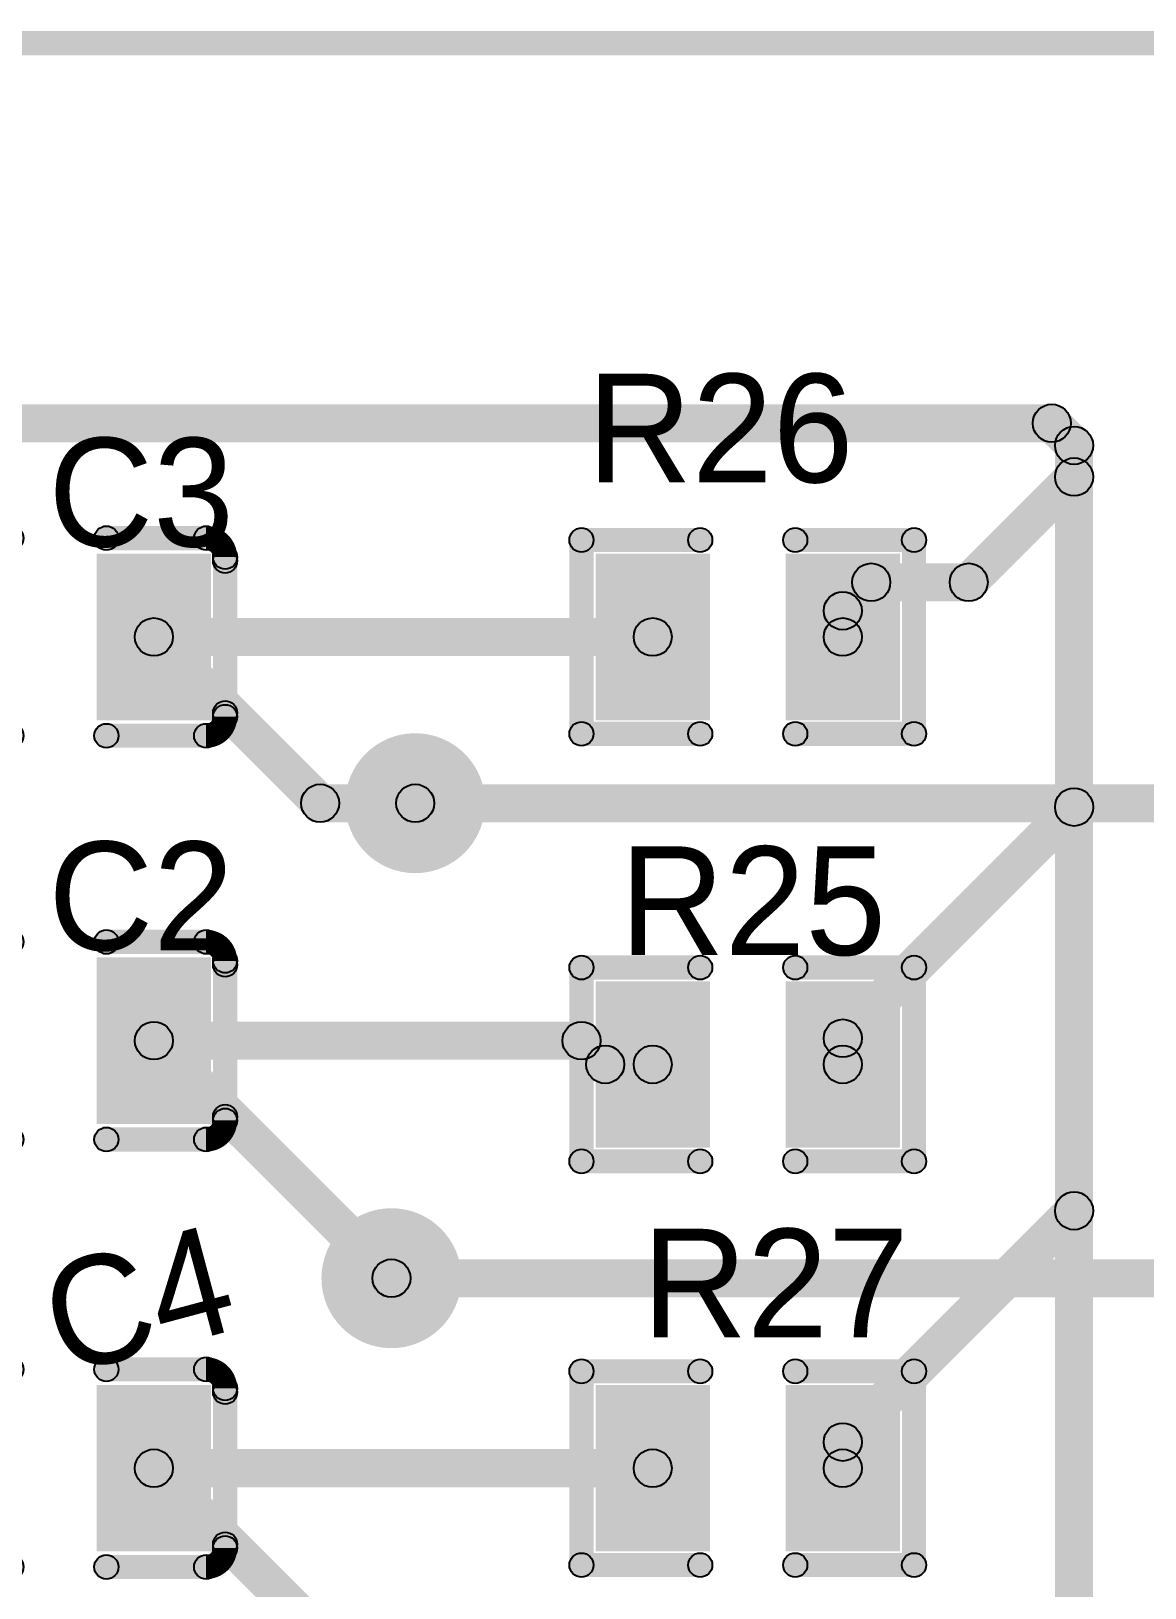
# Model space of a CAD drawing. Header units: millimetres. Extents: x 1.24 to 8.03, y 2.12 to 7.05.
# Drawn here: x 6.189 to 6.651, y 5.856 to 6.501 of the extents above; entities that cross this region are included whole.
import ezdxf

# ---------------------------------------------------------------- set-up
doc = ezdxf.new("R2010")
doc.units = ezdxf.units.MM
doc.header["$MEASUREMENT"] = 0
for name, color, linetype in [('BottomLayer', 5, 'Continuous'), ('BottomSolder', 6, 'Continuous'), ('KeepOutLayer', 6, 'Continuous'), ('TopLayer', 1, 'Continuous'), ('TopOverlay', 2, 'Continuous'), ('TopPaste', 8, 'Continuous'), ('TopSolder', 216, 'Continuous'), ('ViaHoleLayer', 16, 'Continuous')]:
    doc.layers.add(name, color=color, linetype=linetype)

# ---------------------------------------------------------------- blocks, each defined once
blk = doc.blocks.new('C0805_29')
at = {"layer": 'TopLayer'}
for points in [[(-0.059055, 0.030512), (-0.019685, 0.030512), (-0.019685, -0.030512), (-0.059055, -0.030512)], [(0.019685, 0.030512), (0.059055, 0.030512), (0.059055, -0.030512), (0.019685, -0.030512)]]:
    blk.add_hatch(color=1, dxfattribs=at).paths.add_polyline_path(points)
at = {"layer": 'TopOverlay'}
h = blk.add_hatch(color=2, dxfattribs=at)
edge = h.paths.add_edge_path()
edge.add_arc((-0.061023, 0.040945), 0.005, 0, 360)
h = blk.add_hatch(color=2, dxfattribs=at)
edge = h.paths.add_edge_path()
edge.add_arc((-0.061023, 0.040945), 0.005, 0, 360)
for points in [[(-0.061023, 0.035945), (-0.061023, 0.045945), (-0.019685, 0.045945), (-0.019685, 0.035945)], [(0.019685, 0.035945), (0.019685, 0.045945), (0.061023, 0.045945), (0.061023, 0.035945)], [(-0.063899, 0.031497), (-0.073899, 0.031497), (-0.073899, 0.033069), (-0.063899, 0.033069)], [(-0.063899, 0.031497), (-0.073899, 0.031497), (-0.073899, 0.032281), (-0.063899, 0.032281)], [(0.073899, 0.031497), (0.063899, 0.031497), (0.063899, 0.033069), (0.073899, 0.033069)], [(-0.073899, 0.031497), (-0.063899, 0.031497), (-0.063898, -0.031497), (-0.073898, -0.031497)], [(0.073899, -0.031496), (0.063899, -0.031496), (0.063899, 0.031497), (0.073899, 0.031497)], [(-0.063898, -0.03307), (-0.073898, -0.03307), (-0.073898, -0.031497), (-0.063898, -0.031497)], [(0.073899, -0.033069), (0.063899, -0.033069), (0.063899, -0.031496), (0.073899, -0.031496)], [(-0.061023, -0.045945), (-0.061023, -0.035945), (-0.019685, -0.035945), (-0.019685, -0.045945)], [(0.019685, -0.045945), (0.019685, -0.035945), (0.061023, -0.035945), (0.061023, -0.045945)]]:
    blk.add_hatch(color=2, dxfattribs=at).paths.add_polyline_path(points)
h = blk.add_hatch(color=2, dxfattribs=at)
edge = h.paths.add_edge_path()
edge.add_arc((-0.019685, 0.040945), 0.005, 0, 360)
h = blk.add_hatch(color=2, dxfattribs=at)
edge = h.paths.add_edge_path()
edge.add_arc((0.019685, 0.040945), 0.005, 0, 360)
h = blk.add_hatch(color=2, dxfattribs=at)
edge = h.paths.add_edge_path()
edge.add_arc((0.061023, 0.040945), 0.005, 0, 360)
h = blk.add_hatch(color=2, dxfattribs=at)
edge = h.paths.add_edge_path()
edge.add_arc((0.061023, 0.040945), 0.005, 0, 360)
h = blk.add_hatch(color=2, dxfattribs=at)
edge = h.paths.add_edge_path()
edge.add_arc((-0.068899, 0.033069), 0.005, 0, 360)
h = blk.add_hatch(color=2, dxfattribs=at)
edge = h.paths.add_edge_path()
edge.add_arc((-0.068899, 0.033069), 0.005, 0, 360)
h = blk.add_hatch(color=2, dxfattribs=at)
edge = h.paths.add_edge_path()
edge.add_arc((-0.068899, 0.032281), 0.005, 0, 360)
h = blk.add_hatch(color=2, dxfattribs=at)
edge = h.paths.add_edge_path()
edge.add_arc((-0.068899, 0.031497), 0.005, 0, 360)
h = blk.add_hatch(color=2, dxfattribs=at)
edge = h.paths.add_edge_path()
edge.add_arc((-0.068899, 0.031497), 0.005, 0, 360)
h = blk.add_hatch(color=2, dxfattribs=at)
edge = h.paths.add_edge_path()
edge.add_arc((-0.068899, 0.031497), 0.005, 0, 360)
h = blk.add_hatch(color=2, dxfattribs=at)
edge = h.paths.add_edge_path()
edge.add_arc((0.068899, 0.033069), 0.005, 0, 360)
h = blk.add_hatch(color=2, dxfattribs=at)
edge = h.paths.add_edge_path()
edge.add_arc((0.068899, 0.033069), 0.005, 0, 360)
h = blk.add_hatch(color=2, dxfattribs=at)
edge = h.paths.add_edge_path()
edge.add_arc((0.068899, 0.031497), 0.005, 0, 360)
h = blk.add_hatch(color=2, dxfattribs=at)
edge = h.paths.add_edge_path()
edge.add_arc((0.068899, 0.031497), 0.005, 0, 360)
h = blk.add_hatch(color=2, dxfattribs=at)
edge = h.paths.add_edge_path()
edge.add_arc((-0.068898, -0.031497), 0.005, 0, 360)
h = blk.add_hatch(color=2, dxfattribs=at)
edge = h.paths.add_edge_path()
edge.add_arc((-0.068898, -0.031497), 0.005, 0, 360)
h = blk.add_hatch(color=2, dxfattribs=at)
edge = h.paths.add_edge_path()
edge.add_arc((-0.068898, -0.03307), 0.005, 0, 360)
h = blk.add_hatch(color=2, dxfattribs=at)
edge = h.paths.add_edge_path()
edge.add_arc((-0.068898, -0.03307), 0.005, 0, 360)
h = blk.add_hatch(color=2, dxfattribs=at)
edge = h.paths.add_edge_path()
edge.add_arc((0.068899, -0.031496), 0.005, 0, 360)
h = blk.add_hatch(color=2, dxfattribs=at)
edge = h.paths.add_edge_path()
edge.add_arc((0.068899, -0.031496), 0.005, 0, 360)
h = blk.add_hatch(color=2, dxfattribs=at)
edge = h.paths.add_edge_path()
edge.add_arc((0.068899, -0.033069), 0.005, 0, 360)
h = blk.add_hatch(color=2, dxfattribs=at)
edge = h.paths.add_edge_path()
edge.add_arc((0.068899, -0.033069), 0.005, 0, 360)
h = blk.add_hatch(color=2, dxfattribs=at)
edge = h.paths.add_edge_path()
edge.add_arc((-0.061023, -0.040945), 0.005, 0, 360)
h = blk.add_hatch(color=2, dxfattribs=at)
edge = h.paths.add_edge_path()
edge.add_arc((-0.061023, -0.040945), 0.005, 0, 360)
h = blk.add_hatch(color=2, dxfattribs=at)
edge = h.paths.add_edge_path()
edge.add_arc((-0.019685, -0.040945), 0.005, 0, 360)
h = blk.add_hatch(color=2, dxfattribs=at)
edge = h.paths.add_edge_path()
edge.add_arc((0.019685, -0.040945), 0.005, 0, 360)
h = blk.add_hatch(color=2, dxfattribs=at)
edge = h.paths.add_edge_path()
edge.add_arc((0.061023, -0.040945), 0.005, 0, 360)
h = blk.add_hatch(color=2, dxfattribs=at)
edge = h.paths.add_edge_path()
edge.add_arc((0.061023, -0.040945), 0.005, 0, 360)
at = {"layer": 'TopPaste'}
for points in [[(-0.059055, 0.030512), (-0.019685, 0.030512), (-0.019685, -0.030512), (-0.059055, -0.030512)], [(0.019685, 0.030512), (0.059055, 0.030512), (0.059055, -0.030512), (0.019685, -0.030512)]]:
    blk.add_hatch(color=8, dxfattribs=at).paths.add_polyline_path(points)
at = {"layer": 'TopSolder'}
for points in [[(-0.063055, 0.034512), (-0.015685, 0.034512), (-0.015685, -0.034512), (-0.063055, -0.034512)], [(0.015685, 0.034512), (0.063055, 0.034512), (0.063055, -0.034512), (0.015685, -0.034512)]]:
    blk.add_hatch(color=216, dxfattribs=at).paths.add_polyline_path(points)
at = {"layer": 'TopOverlay', "const_width": 0.01}
for points in [[(-0.068899, 0.033069, -0.4142136), (-0.061023, 0.040945)], [(0.061023, 0.040945, -0.4142136), (0.068899, 0.033069)], [(-0.061023, -0.040945, -0.4142136), (-0.068898, -0.03307)], [(0.068899, -0.033069, -0.4142136), (0.061023, -0.040945)]]:
    blk.add_lwpolyline(points, format="xyb", dxfattribs=at)
at = {"layer": 'TopOverlay'}
for centre in [(-0.061023, 0.040945), (-0.061023, 0.040945), (-0.019685, 0.040945), (0.019685, 0.040945), (0.061023, 0.040945), (0.061023, 0.040945), (-0.068899, 0.033069), (-0.068899, 0.033069), (-0.068899, 0.032281), (-0.068899, 0.031497), (-0.068899, 0.031497), (-0.068899, 0.031497), (0.068899, 0.033069), (0.068899, 0.033069), (0.068899, 0.031497), (0.068899, 0.031497), (-0.068898, -0.031497), (-0.068898, -0.031497), (-0.068898, -0.03307), (-0.068898, -0.03307), (0.068899, -0.031496), (0.068899, -0.031496), (0.068899, -0.033069), (0.068899, -0.033069), (-0.061023, -0.040945), (-0.061023, -0.040945), (-0.019685, -0.040945), (0.019685, -0.040945), (0.061023, -0.040945), (0.061023, -0.040945)]:
    blk.add_circle(centre, 0.005, dxfattribs=at)
blk = doc.blocks.new('C0805_30')
at = {"layer": 'TopLayer'}
for points in [[(-0.059055, 0.030512), (-0.019685, 0.030512), (-0.019685, -0.030512), (-0.059055, -0.030512)], [(0.019685, 0.030512), (0.059055, 0.030512), (0.059055, -0.030512), (0.019685, -0.030512)]]:
    blk.add_hatch(color=1, dxfattribs=at).paths.add_polyline_path(points)
at = {"layer": 'TopOverlay'}
h = blk.add_hatch(color=2, dxfattribs=at)
edge = h.paths.add_edge_path()
edge.add_arc((-0.061023, 0.040945), 0.005, 0, 360)
h = blk.add_hatch(color=2, dxfattribs=at)
edge = h.paths.add_edge_path()
edge.add_arc((-0.061023, 0.040945), 0.005, 0, 360)
for points in [[(-0.061023, 0.035945), (-0.061023, 0.045945), (-0.019685, 0.045945), (-0.019685, 0.035945)], [(0.019685, 0.035945), (0.019685, 0.045945), (0.061023, 0.045945), (0.061023, 0.035945)], [(-0.063899, 0.031497), (-0.073899, 0.031497), (-0.073899, 0.033069), (-0.063899, 0.033069)], [(-0.063899, 0.031497), (-0.073899, 0.031497), (-0.073899, 0.032281), (-0.063899, 0.032281)], [(0.073899, 0.031497), (0.063899, 0.031497), (0.063899, 0.033069), (0.073899, 0.033069)], [(-0.073899, 0.031497), (-0.063899, 0.031497), (-0.063898, -0.031497), (-0.073898, -0.031497)], [(0.073899, -0.031496), (0.063899, -0.031496), (0.063899, 0.031497), (0.073899, 0.031497)], [(-0.063898, -0.03307), (-0.073898, -0.03307), (-0.073898, -0.031497), (-0.063898, -0.031497)], [(0.073899, -0.033069), (0.063899, -0.033069), (0.063899, -0.031496), (0.073899, -0.031496)], [(-0.061023, -0.045945), (-0.061023, -0.035945), (-0.019685, -0.035945), (-0.019685, -0.045945)], [(0.019685, -0.045945), (0.019685, -0.035945), (0.061023, -0.035945), (0.061023, -0.045945)]]:
    blk.add_hatch(color=2, dxfattribs=at).paths.add_polyline_path(points)
h = blk.add_hatch(color=2, dxfattribs=at)
edge = h.paths.add_edge_path()
edge.add_arc((-0.019685, 0.040945), 0.005, 0, 360)
h = blk.add_hatch(color=2, dxfattribs=at)
edge = h.paths.add_edge_path()
edge.add_arc((0.019685, 0.040945), 0.005, 0, 360)
h = blk.add_hatch(color=2, dxfattribs=at)
edge = h.paths.add_edge_path()
edge.add_arc((0.061023, 0.040945), 0.005, 0, 360)
h = blk.add_hatch(color=2, dxfattribs=at)
edge = h.paths.add_edge_path()
edge.add_arc((0.061023, 0.040945), 0.005, 0, 360)
h = blk.add_hatch(color=2, dxfattribs=at)
edge = h.paths.add_edge_path()
edge.add_arc((-0.068899, 0.033069), 0.005, 0, 360)
h = blk.add_hatch(color=2, dxfattribs=at)
edge = h.paths.add_edge_path()
edge.add_arc((-0.068899, 0.033069), 0.005, 0, 360)
h = blk.add_hatch(color=2, dxfattribs=at)
edge = h.paths.add_edge_path()
edge.add_arc((-0.068899, 0.032281), 0.005, 0, 360)
h = blk.add_hatch(color=2, dxfattribs=at)
edge = h.paths.add_edge_path()
edge.add_arc((-0.068899, 0.031497), 0.005, 0, 360)
h = blk.add_hatch(color=2, dxfattribs=at)
edge = h.paths.add_edge_path()
edge.add_arc((-0.068899, 0.031497), 0.005, 0, 360)
h = blk.add_hatch(color=2, dxfattribs=at)
edge = h.paths.add_edge_path()
edge.add_arc((-0.068899, 0.031497), 0.005, 0, 360)
h = blk.add_hatch(color=2, dxfattribs=at)
edge = h.paths.add_edge_path()
edge.add_arc((0.068899, 0.033069), 0.005, 0, 360)
h = blk.add_hatch(color=2, dxfattribs=at)
edge = h.paths.add_edge_path()
edge.add_arc((0.068899, 0.033069), 0.005, 0, 360)
h = blk.add_hatch(color=2, dxfattribs=at)
edge = h.paths.add_edge_path()
edge.add_arc((0.068899, 0.031497), 0.005, 0, 360)
h = blk.add_hatch(color=2, dxfattribs=at)
edge = h.paths.add_edge_path()
edge.add_arc((0.068899, 0.031497), 0.005, 0, 360)
h = blk.add_hatch(color=2, dxfattribs=at)
edge = h.paths.add_edge_path()
edge.add_arc((-0.068898, -0.031497), 0.005, 0, 360)
h = blk.add_hatch(color=2, dxfattribs=at)
edge = h.paths.add_edge_path()
edge.add_arc((-0.068898, -0.031497), 0.005, 0, 360)
h = blk.add_hatch(color=2, dxfattribs=at)
edge = h.paths.add_edge_path()
edge.add_arc((-0.068898, -0.03307), 0.005, 0, 360)
h = blk.add_hatch(color=2, dxfattribs=at)
edge = h.paths.add_edge_path()
edge.add_arc((-0.068898, -0.03307), 0.005, 0, 360)
h = blk.add_hatch(color=2, dxfattribs=at)
edge = h.paths.add_edge_path()
edge.add_arc((0.068899, -0.031496), 0.005, 0, 360)
h = blk.add_hatch(color=2, dxfattribs=at)
edge = h.paths.add_edge_path()
edge.add_arc((0.068899, -0.031496), 0.005, 0, 360)
h = blk.add_hatch(color=2, dxfattribs=at)
edge = h.paths.add_edge_path()
edge.add_arc((0.068899, -0.033069), 0.005, 0, 360)
h = blk.add_hatch(color=2, dxfattribs=at)
edge = h.paths.add_edge_path()
edge.add_arc((0.068899, -0.033069), 0.005, 0, 360)
h = blk.add_hatch(color=2, dxfattribs=at)
edge = h.paths.add_edge_path()
edge.add_arc((-0.061023, -0.040945), 0.005, 0, 360)
h = blk.add_hatch(color=2, dxfattribs=at)
edge = h.paths.add_edge_path()
edge.add_arc((-0.061023, -0.040945), 0.005, 0, 360)
h = blk.add_hatch(color=2, dxfattribs=at)
edge = h.paths.add_edge_path()
edge.add_arc((-0.019685, -0.040945), 0.005, 0, 360)
h = blk.add_hatch(color=2, dxfattribs=at)
edge = h.paths.add_edge_path()
edge.add_arc((0.019685, -0.040945), 0.005, 0, 360)
h = blk.add_hatch(color=2, dxfattribs=at)
edge = h.paths.add_edge_path()
edge.add_arc((0.061023, -0.040945), 0.005, 0, 360)
h = blk.add_hatch(color=2, dxfattribs=at)
edge = h.paths.add_edge_path()
edge.add_arc((0.061023, -0.040945), 0.005, 0, 360)
at = {"layer": 'TopPaste'}
for points in [[(-0.059055, 0.030512), (-0.019685, 0.030512), (-0.019685, -0.030512), (-0.059055, -0.030512)], [(0.019685, 0.030512), (0.059055, 0.030512), (0.059055, -0.030512), (0.019685, -0.030512)]]:
    blk.add_hatch(color=8, dxfattribs=at).paths.add_polyline_path(points)
at = {"layer": 'TopSolder'}
for points in [[(-0.063055, 0.034512), (-0.015685, 0.034512), (-0.015685, -0.034512), (-0.063055, -0.034512)], [(0.015685, 0.034512), (0.063055, 0.034512), (0.063055, -0.034512), (0.015685, -0.034512)]]:
    blk.add_hatch(color=216, dxfattribs=at).paths.add_polyline_path(points)
at = {"layer": 'TopOverlay', "const_width": 0.01}
for points in [[(-0.068899, 0.033069, -0.4142136), (-0.061023, 0.040945)], [(0.061023, 0.040945, -0.4142136), (0.068899, 0.033069)], [(-0.061023, -0.040945, -0.4142136), (-0.068898, -0.03307)], [(0.068899, -0.033069, -0.4142136), (0.061023, -0.040945)]]:
    blk.add_lwpolyline(points, format="xyb", dxfattribs=at)
at = {"layer": 'TopOverlay'}
for centre in [(-0.061023, 0.040945), (-0.061023, 0.040945), (-0.019685, 0.040945), (0.019685, 0.040945), (0.061023, 0.040945), (0.061023, 0.040945), (-0.068899, 0.033069), (-0.068899, 0.033069), (-0.068899, 0.032281), (-0.068899, 0.031497), (-0.068899, 0.031497), (-0.068899, 0.031497), (0.068899, 0.033069), (0.068899, 0.033069), (0.068899, 0.031497), (0.068899, 0.031497), (-0.068898, -0.031497), (-0.068898, -0.031497), (-0.068898, -0.03307), (-0.068898, -0.03307), (0.068899, -0.031496), (0.068899, -0.031496), (0.068899, -0.033069), (0.068899, -0.033069), (-0.061023, -0.040945), (-0.061023, -0.040945), (-0.019685, -0.040945), (0.019685, -0.040945), (0.061023, -0.040945), (0.061023, -0.040945)]:
    blk.add_circle(centre, 0.005, dxfattribs=at)
blk = doc.blocks.new('C0805_31')
at = {"layer": 'TopLayer'}
for points in [[(-0.059055, 0.030512), (-0.019685, 0.030512), (-0.019685, -0.030512), (-0.059055, -0.030512)], [(0.019685, 0.030512), (0.059055, 0.030512), (0.059055, -0.030512), (0.019685, -0.030512)]]:
    blk.add_hatch(color=1, dxfattribs=at).paths.add_polyline_path(points)
at = {"layer": 'TopOverlay'}
h = blk.add_hatch(color=2, dxfattribs=at)
edge = h.paths.add_edge_path()
edge.add_arc((-0.061023, 0.040945), 0.005, 0, 360)
h = blk.add_hatch(color=2, dxfattribs=at)
edge = h.paths.add_edge_path()
edge.add_arc((-0.061023, 0.040945), 0.005, 0, 360)
for points in [[(-0.061023, 0.035945), (-0.061023, 0.045945), (-0.019685, 0.045945), (-0.019685, 0.035945)], [(0.019685, 0.035945), (0.019685, 0.045945), (0.061023, 0.045945), (0.061023, 0.035945)], [(-0.063899, 0.031497), (-0.073899, 0.031497), (-0.073899, 0.033069), (-0.063899, 0.033069)], [(-0.063899, 0.031497), (-0.073899, 0.031497), (-0.073899, 0.032281), (-0.063899, 0.032281)], [(0.073899, 0.031497), (0.063899, 0.031497), (0.063899, 0.033069), (0.073899, 0.033069)], [(-0.073899, 0.031497), (-0.063899, 0.031497), (-0.063898, -0.031497), (-0.073898, -0.031497)], [(0.073899, -0.031496), (0.063899, -0.031496), (0.063899, 0.031497), (0.073899, 0.031497)], [(-0.063898, -0.03307), (-0.073898, -0.03307), (-0.073898, -0.031497), (-0.063898, -0.031497)], [(0.073899, -0.033069), (0.063899, -0.033069), (0.063899, -0.031496), (0.073899, -0.031496)], [(-0.061023, -0.045945), (-0.061023, -0.035945), (-0.019685, -0.035945), (-0.019685, -0.045945)], [(0.019685, -0.045945), (0.019685, -0.035945), (0.061023, -0.035945), (0.061023, -0.045945)]]:
    blk.add_hatch(color=2, dxfattribs=at).paths.add_polyline_path(points)
h = blk.add_hatch(color=2, dxfattribs=at)
edge = h.paths.add_edge_path()
edge.add_arc((-0.019685, 0.040945), 0.005, 0, 360)
h = blk.add_hatch(color=2, dxfattribs=at)
edge = h.paths.add_edge_path()
edge.add_arc((0.019685, 0.040945), 0.005, 0, 360)
h = blk.add_hatch(color=2, dxfattribs=at)
edge = h.paths.add_edge_path()
edge.add_arc((0.061023, 0.040945), 0.005, 0, 360)
h = blk.add_hatch(color=2, dxfattribs=at)
edge = h.paths.add_edge_path()
edge.add_arc((0.061023, 0.040945), 0.005, 0, 360)
h = blk.add_hatch(color=2, dxfattribs=at)
edge = h.paths.add_edge_path()
edge.add_arc((-0.068899, 0.033069), 0.005, 0, 360)
h = blk.add_hatch(color=2, dxfattribs=at)
edge = h.paths.add_edge_path()
edge.add_arc((-0.068899, 0.033069), 0.005, 0, 360)
h = blk.add_hatch(color=2, dxfattribs=at)
edge = h.paths.add_edge_path()
edge.add_arc((-0.068899, 0.032281), 0.005, 0, 360)
h = blk.add_hatch(color=2, dxfattribs=at)
edge = h.paths.add_edge_path()
edge.add_arc((-0.068899, 0.031497), 0.005, 0, 360)
h = blk.add_hatch(color=2, dxfattribs=at)
edge = h.paths.add_edge_path()
edge.add_arc((-0.068899, 0.031497), 0.005, 0, 360)
h = blk.add_hatch(color=2, dxfattribs=at)
edge = h.paths.add_edge_path()
edge.add_arc((-0.068899, 0.031497), 0.005, 0, 360)
h = blk.add_hatch(color=2, dxfattribs=at)
edge = h.paths.add_edge_path()
edge.add_arc((0.068899, 0.033069), 0.005, 0, 360)
h = blk.add_hatch(color=2, dxfattribs=at)
edge = h.paths.add_edge_path()
edge.add_arc((0.068899, 0.033069), 0.005, 0, 360)
h = blk.add_hatch(color=2, dxfattribs=at)
edge = h.paths.add_edge_path()
edge.add_arc((0.068899, 0.031497), 0.005, 0, 360)
h = blk.add_hatch(color=2, dxfattribs=at)
edge = h.paths.add_edge_path()
edge.add_arc((0.068899, 0.031497), 0.005, 0, 360)
h = blk.add_hatch(color=2, dxfattribs=at)
edge = h.paths.add_edge_path()
edge.add_arc((-0.068898, -0.031497), 0.005, 0, 360)
h = blk.add_hatch(color=2, dxfattribs=at)
edge = h.paths.add_edge_path()
edge.add_arc((-0.068898, -0.031497), 0.005, 0, 360)
h = blk.add_hatch(color=2, dxfattribs=at)
edge = h.paths.add_edge_path()
edge.add_arc((-0.068898, -0.03307), 0.005, 0, 360)
h = blk.add_hatch(color=2, dxfattribs=at)
edge = h.paths.add_edge_path()
edge.add_arc((-0.068898, -0.03307), 0.005, 0, 360)
h = blk.add_hatch(color=2, dxfattribs=at)
edge = h.paths.add_edge_path()
edge.add_arc((0.068899, -0.031496), 0.005, 0, 360)
h = blk.add_hatch(color=2, dxfattribs=at)
edge = h.paths.add_edge_path()
edge.add_arc((0.068899, -0.031496), 0.005, 0, 360)
h = blk.add_hatch(color=2, dxfattribs=at)
edge = h.paths.add_edge_path()
edge.add_arc((0.068899, -0.033069), 0.005, 0, 360)
h = blk.add_hatch(color=2, dxfattribs=at)
edge = h.paths.add_edge_path()
edge.add_arc((0.068899, -0.033069), 0.005, 0, 360)
h = blk.add_hatch(color=2, dxfattribs=at)
edge = h.paths.add_edge_path()
edge.add_arc((-0.061023, -0.040945), 0.005, 0, 360)
h = blk.add_hatch(color=2, dxfattribs=at)
edge = h.paths.add_edge_path()
edge.add_arc((-0.061023, -0.040945), 0.005, 0, 360)
h = blk.add_hatch(color=2, dxfattribs=at)
edge = h.paths.add_edge_path()
edge.add_arc((-0.019685, -0.040945), 0.005, 0, 360)
h = blk.add_hatch(color=2, dxfattribs=at)
edge = h.paths.add_edge_path()
edge.add_arc((0.019685, -0.040945), 0.005, 0, 360)
h = blk.add_hatch(color=2, dxfattribs=at)
edge = h.paths.add_edge_path()
edge.add_arc((0.061023, -0.040945), 0.005, 0, 360)
h = blk.add_hatch(color=2, dxfattribs=at)
edge = h.paths.add_edge_path()
edge.add_arc((0.061023, -0.040945), 0.005, 0, 360)
at = {"layer": 'TopPaste'}
for points in [[(-0.059055, 0.030512), (-0.019685, 0.030512), (-0.019685, -0.030512), (-0.059055, -0.030512)], [(0.019685, 0.030512), (0.059055, 0.030512), (0.059055, -0.030512), (0.019685, -0.030512)]]:
    blk.add_hatch(color=8, dxfattribs=at).paths.add_polyline_path(points)
at = {"layer": 'TopSolder'}
for points in [[(-0.063055, 0.034512), (-0.015685, 0.034512), (-0.015685, -0.034512), (-0.063055, -0.034512)], [(0.015685, 0.034512), (0.063055, 0.034512), (0.063055, -0.034512), (0.015685, -0.034512)]]:
    blk.add_hatch(color=216, dxfattribs=at).paths.add_polyline_path(points)
at = {"layer": 'TopOverlay', "const_width": 0.01}
for points in [[(-0.068899, 0.033069, -0.4142136), (-0.061023, 0.040945)], [(0.061023, 0.040945, -0.4142136), (0.068899, 0.033069)], [(-0.061023, -0.040945, -0.4142136), (-0.068898, -0.03307)], [(0.068899, -0.033069, -0.4142136), (0.061023, -0.040945)]]:
    blk.add_lwpolyline(points, format="xyb", dxfattribs=at)
at = {"layer": 'TopOverlay'}
for centre in [(-0.061023, 0.040945), (-0.061023, 0.040945), (-0.019685, 0.040945), (0.019685, 0.040945), (0.061023, 0.040945), (0.061023, 0.040945), (-0.068899, 0.033069), (-0.068899, 0.033069), (-0.068899, 0.032281), (-0.068899, 0.031497), (-0.068899, 0.031497), (-0.068899, 0.031497), (0.068899, 0.033069), (0.068899, 0.033069), (0.068899, 0.031497), (0.068899, 0.031497), (-0.068898, -0.031497), (-0.068898, -0.031497), (-0.068898, -0.03307), (-0.068898, -0.03307), (0.068899, -0.031496), (0.068899, -0.031496), (0.068899, -0.033069), (0.068899, -0.033069), (-0.061023, -0.040945), (-0.061023, -0.040945), (-0.019685, -0.040945), (0.019685, -0.040945), (0.061023, -0.040945), (0.061023, -0.040945)]:
    blk.add_circle(centre, 0.005, dxfattribs=at)
blk = doc.blocks.new('R0805_75')
at = {"layer": 'TopLayer'}
for points in [[(-0.05906, 0.03051), (-0.01969, 0.03051), (-0.01969, -0.03051), (-0.05906, -0.03051)], [(0.01969, 0.03051), (0.05906, 0.03051), (0.05906, -0.03051), (0.01969, -0.03051)]]:
    blk.add_hatch(color=1, dxfattribs=at).paths.add_polyline_path(points)
at = {"layer": 'TopOverlay'}
h = blk.add_hatch(color=2, dxfattribs=at)
edge = h.paths.add_edge_path()
edge.add_arc((-0.0689, 0.04016), 0.005, 0, 360)
h = blk.add_hatch(color=2, dxfattribs=at)
edge = h.paths.add_edge_path()
edge.add_arc((-0.0689, 0.04016), 0.005, 0, 360)
for points in [[(-0.0639, -0.04016), (-0.0739, -0.04016), (-0.0739, 0.04016), (-0.0639, 0.04016)], [(-0.01969, 0.04516), (-0.01969, 0.03516), (-0.0689, 0.03516), (-0.0689, 0.04516)], [(0.0689, 0.04516), (0.0689, 0.03516), (0.01969, 0.03516), (0.01969, 0.04516)], [(0.0639, 0.04016), (0.0739, 0.04016), (0.0739, -0.04016), (0.0639, -0.04016)], [(-0.01969, -0.03516), (-0.01969, -0.04516), (-0.0689, -0.04516), (-0.0689, -0.03516)], [(0.0689, -0.03516), (0.0689, -0.04516), (0.01969, -0.04516), (0.01969, -0.03516)]]:
    blk.add_hatch(color=2, dxfattribs=at).paths.add_polyline_path(points)
h = blk.add_hatch(color=2, dxfattribs=at)
edge = h.paths.add_edge_path()
edge.add_arc((-0.01969, 0.04016), 0.005, 0, 360)
h = blk.add_hatch(color=2, dxfattribs=at)
edge = h.paths.add_edge_path()
edge.add_arc((0.01969, 0.04016), 0.005, 0, 360)
h = blk.add_hatch(color=2, dxfattribs=at)
edge = h.paths.add_edge_path()
edge.add_arc((0.0689, 0.04016), 0.005, 0, 360)
h = blk.add_hatch(color=2, dxfattribs=at)
edge = h.paths.add_edge_path()
edge.add_arc((0.0689, 0.04016), 0.005, 0, 360)
h = blk.add_hatch(color=2, dxfattribs=at)
edge = h.paths.add_edge_path()
edge.add_arc((-0.0689, -0.04016), 0.005, 0, 360)
h = blk.add_hatch(color=2, dxfattribs=at)
edge = h.paths.add_edge_path()
edge.add_arc((-0.0689, -0.04016), 0.005, 0, 360)
h = blk.add_hatch(color=2, dxfattribs=at)
edge = h.paths.add_edge_path()
edge.add_arc((-0.01969, -0.04016), 0.005, 0, 360)
h = blk.add_hatch(color=2, dxfattribs=at)
edge = h.paths.add_edge_path()
edge.add_arc((0.01969, -0.04016), 0.005, 0, 360)
h = blk.add_hatch(color=2, dxfattribs=at)
edge = h.paths.add_edge_path()
edge.add_arc((0.0689, -0.04016), 0.005, 0, 360)
h = blk.add_hatch(color=2, dxfattribs=at)
edge = h.paths.add_edge_path()
edge.add_arc((0.0689, -0.04016), 0.005, 0, 360)
at = {"layer": 'TopPaste'}
for points in [[(-0.05906, 0.03051), (-0.01969, 0.03051), (-0.01969, -0.03051), (-0.05906, -0.03051)], [(0.01969, 0.03051), (0.05906, 0.03051), (0.05906, -0.03051), (0.01969, -0.03051)]]:
    blk.add_hatch(color=8, dxfattribs=at).paths.add_polyline_path(points)
at = {"layer": 'TopSolder'}
for points in [[(-0.06305, 0.03451), (-0.01569, 0.03451), (-0.01569, -0.03451), (-0.06305, -0.03451)], [(0.01569, 0.03451), (0.06305, 0.03451), (0.06305, -0.03451), (0.01569, -0.03451)]]:
    blk.add_hatch(color=216, dxfattribs=at).paths.add_polyline_path(points)
at = {"layer": 'TopOverlay'}
for centre in [(-0.0689, 0.04016), (-0.0689, 0.04016), (-0.01969, 0.04016), (0.01969, 0.04016), (0.0689, 0.04016), (0.0689, 0.04016), (-0.0689, -0.04016), (-0.0689, -0.04016), (-0.01969, -0.04016), (0.01969, -0.04016), (0.0689, -0.04016), (0.0689, -0.04016)]:
    blk.add_circle(centre, 0.005, dxfattribs=at)
blk = doc.blocks.new('R0805_76')
at = {"layer": 'TopLayer'}
for points in [[(-0.05906, 0.03051), (-0.01969, 0.03051), (-0.01969, -0.03051), (-0.05906, -0.03051)], [(0.01969, 0.03051), (0.05906, 0.03051), (0.05906, -0.03051), (0.01969, -0.03051)]]:
    blk.add_hatch(color=1, dxfattribs=at).paths.add_polyline_path(points)
at = {"layer": 'TopOverlay'}
h = blk.add_hatch(color=2, dxfattribs=at)
edge = h.paths.add_edge_path()
edge.add_arc((-0.0689, 0.04016), 0.005, 0, 360)
h = blk.add_hatch(color=2, dxfattribs=at)
edge = h.paths.add_edge_path()
edge.add_arc((-0.0689, 0.04016), 0.005, 0, 360)
for points in [[(-0.0639, -0.04016), (-0.0739, -0.04016), (-0.0739, 0.04016), (-0.0639, 0.04016)], [(-0.01969, 0.04516), (-0.01969, 0.03516), (-0.0689, 0.03516), (-0.0689, 0.04516)], [(0.0689, 0.04516), (0.0689, 0.03516), (0.01969, 0.03516), (0.01969, 0.04516)], [(0.0639, 0.04016), (0.0739, 0.04016), (0.0739, -0.04016), (0.0639, -0.04016)], [(-0.01969, -0.03516), (-0.01969, -0.04516), (-0.0689, -0.04516), (-0.0689, -0.03516)], [(0.0689, -0.03516), (0.0689, -0.04516), (0.01969, -0.04516), (0.01969, -0.03516)]]:
    blk.add_hatch(color=2, dxfattribs=at).paths.add_polyline_path(points)
h = blk.add_hatch(color=2, dxfattribs=at)
edge = h.paths.add_edge_path()
edge.add_arc((-0.01969, 0.04016), 0.005, 0, 360)
h = blk.add_hatch(color=2, dxfattribs=at)
edge = h.paths.add_edge_path()
edge.add_arc((0.01969, 0.04016), 0.005, 0, 360)
h = blk.add_hatch(color=2, dxfattribs=at)
edge = h.paths.add_edge_path()
edge.add_arc((0.0689, 0.04016), 0.005, 0, 360)
h = blk.add_hatch(color=2, dxfattribs=at)
edge = h.paths.add_edge_path()
edge.add_arc((0.0689, 0.04016), 0.005, 0, 360)
h = blk.add_hatch(color=2, dxfattribs=at)
edge = h.paths.add_edge_path()
edge.add_arc((-0.0689, -0.04016), 0.005, 0, 360)
h = blk.add_hatch(color=2, dxfattribs=at)
edge = h.paths.add_edge_path()
edge.add_arc((-0.0689, -0.04016), 0.005, 0, 360)
h = blk.add_hatch(color=2, dxfattribs=at)
edge = h.paths.add_edge_path()
edge.add_arc((-0.01969, -0.04016), 0.005, 0, 360)
h = blk.add_hatch(color=2, dxfattribs=at)
edge = h.paths.add_edge_path()
edge.add_arc((0.01969, -0.04016), 0.005, 0, 360)
h = blk.add_hatch(color=2, dxfattribs=at)
edge = h.paths.add_edge_path()
edge.add_arc((0.0689, -0.04016), 0.005, 0, 360)
h = blk.add_hatch(color=2, dxfattribs=at)
edge = h.paths.add_edge_path()
edge.add_arc((0.0689, -0.04016), 0.005, 0, 360)
at = {"layer": 'TopPaste'}
for points in [[(-0.05906, 0.03051), (-0.01969, 0.03051), (-0.01969, -0.03051), (-0.05906, -0.03051)], [(0.01969, 0.03051), (0.05906, 0.03051), (0.05906, -0.03051), (0.01969, -0.03051)]]:
    blk.add_hatch(color=8, dxfattribs=at).paths.add_polyline_path(points)
at = {"layer": 'TopSolder'}
for points in [[(-0.06305, 0.03451), (-0.01569, 0.03451), (-0.01569, -0.03451), (-0.06305, -0.03451)], [(0.01569, 0.03451), (0.06305, 0.03451), (0.06305, -0.03451), (0.01569, -0.03451)]]:
    blk.add_hatch(color=216, dxfattribs=at).paths.add_polyline_path(points)
at = {"layer": 'TopOverlay'}
for centre in [(-0.0689, 0.04016), (-0.0689, 0.04016), (-0.01969, 0.04016), (0.01969, 0.04016), (0.0689, 0.04016), (0.0689, 0.04016), (-0.0689, -0.04016), (-0.0689, -0.04016), (-0.01969, -0.04016), (0.01969, -0.04016), (0.0689, -0.04016), (0.0689, -0.04016)]:
    blk.add_circle(centre, 0.005, dxfattribs=at)
blk = doc.blocks.new('R0805_77')
at = {"layer": 'TopLayer'}
for points in [[(-0.05906, 0.03051), (-0.01969, 0.03051), (-0.01969, -0.03051), (-0.05906, -0.03051)], [(0.01969, 0.03051), (0.05906, 0.03051), (0.05906, -0.03051), (0.01969, -0.03051)]]:
    blk.add_hatch(color=1, dxfattribs=at).paths.add_polyline_path(points)
at = {"layer": 'TopOverlay'}
h = blk.add_hatch(color=2, dxfattribs=at)
edge = h.paths.add_edge_path()
edge.add_arc((-0.0689, 0.04016), 0.005, 0, 360)
h = blk.add_hatch(color=2, dxfattribs=at)
edge = h.paths.add_edge_path()
edge.add_arc((-0.0689, 0.04016), 0.005, 0, 360)
for points in [[(-0.0639, -0.04016), (-0.0739, -0.04016), (-0.0739, 0.04016), (-0.0639, 0.04016)], [(-0.01969, 0.04516), (-0.01969, 0.03516), (-0.0689, 0.03516), (-0.0689, 0.04516)], [(0.0689, 0.04516), (0.0689, 0.03516), (0.01969, 0.03516), (0.01969, 0.04516)], [(0.0639, 0.04016), (0.0739, 0.04016), (0.0739, -0.04016), (0.0639, -0.04016)], [(-0.01969, -0.03516), (-0.01969, -0.04516), (-0.0689, -0.04516), (-0.0689, -0.03516)], [(0.0689, -0.03516), (0.0689, -0.04516), (0.01969, -0.04516), (0.01969, -0.03516)]]:
    blk.add_hatch(color=2, dxfattribs=at).paths.add_polyline_path(points)
h = blk.add_hatch(color=2, dxfattribs=at)
edge = h.paths.add_edge_path()
edge.add_arc((-0.01969, 0.04016), 0.005, 0, 360)
h = blk.add_hatch(color=2, dxfattribs=at)
edge = h.paths.add_edge_path()
edge.add_arc((0.01969, 0.04016), 0.005, 0, 360)
h = blk.add_hatch(color=2, dxfattribs=at)
edge = h.paths.add_edge_path()
edge.add_arc((0.0689, 0.04016), 0.005, 0, 360)
h = blk.add_hatch(color=2, dxfattribs=at)
edge = h.paths.add_edge_path()
edge.add_arc((0.0689, 0.04016), 0.005, 0, 360)
h = blk.add_hatch(color=2, dxfattribs=at)
edge = h.paths.add_edge_path()
edge.add_arc((-0.0689, -0.04016), 0.005, 0, 360)
h = blk.add_hatch(color=2, dxfattribs=at)
edge = h.paths.add_edge_path()
edge.add_arc((-0.0689, -0.04016), 0.005, 0, 360)
h = blk.add_hatch(color=2, dxfattribs=at)
edge = h.paths.add_edge_path()
edge.add_arc((-0.01969, -0.04016), 0.005, 0, 360)
h = blk.add_hatch(color=2, dxfattribs=at)
edge = h.paths.add_edge_path()
edge.add_arc((0.01969, -0.04016), 0.005, 0, 360)
h = blk.add_hatch(color=2, dxfattribs=at)
edge = h.paths.add_edge_path()
edge.add_arc((0.0689, -0.04016), 0.005, 0, 360)
h = blk.add_hatch(color=2, dxfattribs=at)
edge = h.paths.add_edge_path()
edge.add_arc((0.0689, -0.04016), 0.005, 0, 360)
at = {"layer": 'TopPaste'}
for points in [[(-0.05906, 0.03051), (-0.01969, 0.03051), (-0.01969, -0.03051), (-0.05906, -0.03051)], [(0.01969, 0.03051), (0.05906, 0.03051), (0.05906, -0.03051), (0.01969, -0.03051)]]:
    blk.add_hatch(color=8, dxfattribs=at).paths.add_polyline_path(points)
at = {"layer": 'TopSolder'}
for points in [[(-0.06305, 0.03451), (-0.01569, 0.03451), (-0.01569, -0.03451), (-0.06305, -0.03451)], [(0.01569, 0.03451), (0.06305, 0.03451), (0.06305, -0.03451), (0.01569, -0.03451)]]:
    blk.add_hatch(color=216, dxfattribs=at).paths.add_polyline_path(points)
at = {"layer": 'TopOverlay'}
for centre in [(-0.0689, 0.04016), (-0.0689, 0.04016), (-0.01969, 0.04016), (0.01969, 0.04016), (0.0689, 0.04016), (0.0689, 0.04016), (-0.0689, -0.04016), (-0.0689, -0.04016), (-0.01969, -0.04016), (0.01969, -0.04016), (0.0689, -0.04016), (0.0689, -0.04016)]:
    blk.add_circle(centre, 0.005, dxfattribs=at)

msp = doc.modelspace()

# ---------------------------------------------------------------- hatches: boundary and pattern name
at = {"layer": 'BottomLayer'}
h = msp.add_hatch(color=5, dxfattribs=at)
edge = h.paths.add_edge_path()
edge.add_arc((6.34843, 6.1811), 0.025, 0, 360)
h = msp.add_hatch(color=5, dxfattribs=at)
edge = h.paths.add_edge_path()
edge.add_arc((6.34843, 6.1811), 0.00787, 0, 360)
for points in [[(6.34843, 6.17323), (6.34843, 6.18898), (6.73228, 6.18898), (6.73228, 6.17323)], [(6.33858, 5.97638), (6.33858, 5.99213), (6.72789, 5.99213), (6.72789, 5.97638)]]:
    msp.add_hatch(color=5, dxfattribs=at).paths.add_polyline_path(points)
h = msp.add_hatch(color=5, dxfattribs=at)
edge = h.paths.add_edge_path()
edge.add_arc((6.33858, 5.98425), 0.025, 0, 360)
h = msp.add_hatch(color=5, dxfattribs=at)
edge = h.paths.add_edge_path()
edge.add_arc((6.33858, 5.98425), 0.00787, 0, 360)
at = {"layer": 'BottomSolder'}
h = msp.add_hatch(color=6, dxfattribs=at)
edge = h.paths.add_edge_path()
edge.add_arc((6.34843, 6.1811), 0.029, 0, 360)
h = msp.add_hatch(color=6, dxfattribs=at)
edge = h.paths.add_edge_path()
edge.add_arc((6.33858, 5.98425), 0.029, 0, 360)
at = {"layer": 'KeepOutLayer'}
msp.add_hatch(color=6, dxfattribs=at).paths.add_polyline_path([(1.49606, 6.49106), (1.49606, 6.50106), (7.79528, 6.50106), (7.79528, 6.49106)])
at = {"layer": 'TopLayer'}
for points in [[(5.97441, 6.33071), (5.97441, 6.34646), (6.6122, 6.34646), (6.6122, 6.33071)], [(6.60664, 6.33301), (6.61777, 6.34415), (6.627, 6.33493), (6.61586, 6.32379)], [(6.6293, 6.31631), (6.61356, 6.31631), (6.61356, 6.32936), (6.6293, 6.32936)], [(6.58332, 6.26707), (6.57219, 6.27821), (6.61586, 6.32188), (6.627, 6.31074)], [(6.6293, 6.1795), (6.61356, 6.1795), (6.61356, 6.31631), (6.6293, 6.31631)], [(6.53116, 6.25526), (6.52002, 6.26639), (6.53183, 6.27821), (6.54297, 6.26707)], [(6.5374, 6.26476), (6.5374, 6.28051), (6.57776, 6.28051), (6.57776, 6.26476)], [(6.53346, 6.25), (6.51772, 6.25), (6.51772, 6.26083), (6.53346, 6.26083)], [(6.23459, 6.24443), (6.24573, 6.25557), (6.31462, 6.18667), (6.30349, 6.17553)], [(6.24016, 6.24213), (6.24016, 6.25787), (6.44685, 6.25787), (6.44685, 6.24213)], [(6.30905, 6.17323), (6.30905, 6.18898), (6.34843, 6.18898), (6.34843, 6.17323)], [(6.53116, 6.07809), (6.52002, 6.08923), (6.61586, 6.18507), (6.627, 6.17393)], [(6.6293, 6.01218), (6.61356, 6.01218), (6.61356, 6.1795), (6.6293, 6.1795)], [(6.24016, 6.0748), (6.24016, 6.09055), (6.41732, 6.09055), (6.41732, 6.0748)], [(6.23459, 6.07711), (6.24573, 6.08824), (6.34415, 5.98982), (6.33301, 5.97868)], [(6.41176, 6.07711), (6.42289, 6.08824), (6.43273, 6.0784), (6.4216, 6.06727)], [(6.42717, 6.06496), (6.42717, 6.08071), (6.44685, 6.08071), (6.44685, 6.06496)], [(6.53346, 6.07283), (6.51772, 6.07283), (6.51772, 6.08366), (6.53346, 6.08366)], [(6.53116, 5.91077), (6.52002, 5.92191), (6.61586, 6.01775), (6.627, 6.00661)], [(6.6293, 5.83501), (6.61356, 5.83501), (6.61356, 6.01218), (6.6293, 6.01218)], [(6.53346, 5.90551), (6.51772, 5.90551), (6.51772, 5.91634), (6.53346, 5.91634)], [(6.23459, 5.89994), (6.24573, 5.91108), (6.32799, 5.82881), (6.31686, 5.81768)], [(6.24016, 5.89764), (6.24016, 5.91339), (6.44685, 5.91339), (6.44685, 5.89764)]]:
    msp.add_hatch(color=1, dxfattribs=at).paths.add_polyline_path(points)
h = msp.add_hatch(color=1, dxfattribs=at)
edge = h.paths.add_edge_path()
edge.add_arc((6.6122, 6.33858), 0.00787, 0, 360)
h = msp.add_hatch(color=1, dxfattribs=at)
edge = h.paths.add_edge_path()
edge.add_arc((6.6122, 6.33858), 0.00787, 0, 360)
h = msp.add_hatch(color=1, dxfattribs=at)
edge = h.paths.add_edge_path()
edge.add_arc((6.62143, 6.32936), 0.00787, 0, 360)
h = msp.add_hatch(color=1, dxfattribs=at)
edge = h.paths.add_edge_path()
edge.add_arc((6.62143, 6.32936), 0.00787, 0, 360)
h = msp.add_hatch(color=1, dxfattribs=at)
edge = h.paths.add_edge_path()
edge.add_arc((6.62143, 6.31631), 0.00787, 0, 360)
h = msp.add_hatch(color=1, dxfattribs=at)
edge = h.paths.add_edge_path()
edge.add_arc((6.62143, 6.31631), 0.00787, 0, 360)
h = msp.add_hatch(color=1, dxfattribs=at)
edge = h.paths.add_edge_path()
edge.add_arc((6.62143, 6.31631), 0.00787, 0, 360)
h = msp.add_hatch(color=1, dxfattribs=at)
edge = h.paths.add_edge_path()
edge.add_arc((6.5374, 6.27264), 0.00787, 0, 360)
h = msp.add_hatch(color=1, dxfattribs=at)
edge = h.paths.add_edge_path()
edge.add_arc((6.5374, 6.27264), 0.00787, 0, 360)
h = msp.add_hatch(color=1, dxfattribs=at)
edge = h.paths.add_edge_path()
edge.add_arc((6.57776, 6.27264), 0.00787, 0, 360)
h = msp.add_hatch(color=1, dxfattribs=at)
edge = h.paths.add_edge_path()
edge.add_arc((6.57776, 6.27264), 0.00787, 0, 360)
h = msp.add_hatch(color=1, dxfattribs=at)
edge = h.paths.add_edge_path()
edge.add_arc((6.52559, 6.26083), 0.00787, 0, 360)
h = msp.add_hatch(color=1, dxfattribs=at)
edge = h.paths.add_edge_path()
edge.add_arc((6.52559, 6.26083), 0.00787, 0, 360)
h = msp.add_hatch(color=1, dxfattribs=at)
edge = h.paths.add_edge_path()
edge.add_arc((6.24016, 6.25), 0.00787, 0, 360)
h = msp.add_hatch(color=1, dxfattribs=at)
edge = h.paths.add_edge_path()
edge.add_arc((6.24016, 6.25), 0.00787, 0, 360)
h = msp.add_hatch(color=1, dxfattribs=at)
edge = h.paths.add_edge_path()
edge.add_arc((6.44685, 6.25), 0.00787, 0, 360)
h = msp.add_hatch(color=1, dxfattribs=at)
edge = h.paths.add_edge_path()
edge.add_arc((6.52559, 6.25), 0.00787, 0, 360)
h = msp.add_hatch(color=1, dxfattribs=at)
edge = h.paths.add_edge_path()
edge.add_arc((6.34843, 6.1811), 0.025, 0, 360)
h = msp.add_hatch(color=1, dxfattribs=at)
edge = h.paths.add_edge_path()
edge.add_arc((6.30905, 6.1811), 0.00787, 0, 360)
h = msp.add_hatch(color=1, dxfattribs=at)
edge = h.paths.add_edge_path()
edge.add_arc((6.30905, 6.1811), 0.00787, 0, 360)
h = msp.add_hatch(color=1, dxfattribs=at)
edge = h.paths.add_edge_path()
edge.add_arc((6.34843, 6.1811), 0.00787, 0, 360)
h = msp.add_hatch(color=1, dxfattribs=at)
edge = h.paths.add_edge_path()
edge.add_arc((6.62143, 6.1795), 0.00787, 0, 360)
h = msp.add_hatch(color=1, dxfattribs=at)
edge = h.paths.add_edge_path()
edge.add_arc((6.62143, 6.1795), 0.00787, 0, 360)
h = msp.add_hatch(color=1, dxfattribs=at)
edge = h.paths.add_edge_path()
edge.add_arc((6.62143, 6.1795), 0.00787, 0, 360)
h = msp.add_hatch(color=1, dxfattribs=at)
edge = h.paths.add_edge_path()
edge.add_arc((6.24016, 6.08268), 0.00787, 0, 360)
h = msp.add_hatch(color=1, dxfattribs=at)
edge = h.paths.add_edge_path()
edge.add_arc((6.24016, 6.08268), 0.00787, 0, 360)
h = msp.add_hatch(color=1, dxfattribs=at)
edge = h.paths.add_edge_path()
edge.add_arc((6.41732, 6.08268), 0.00787, 0, 360)
h = msp.add_hatch(color=1, dxfattribs=at)
edge = h.paths.add_edge_path()
edge.add_arc((6.41732, 6.08268), 0.00787, 0, 360)
h = msp.add_hatch(color=1, dxfattribs=at)
edge = h.paths.add_edge_path()
edge.add_arc((6.52559, 6.08366), 0.00787, 0, 360)
h = msp.add_hatch(color=1, dxfattribs=at)
edge = h.paths.add_edge_path()
edge.add_arc((6.52559, 6.08366), 0.00787, 0, 360)
h = msp.add_hatch(color=1, dxfattribs=at)
edge = h.paths.add_edge_path()
edge.add_arc((6.42717, 6.07283), 0.00787, 0, 360)
h = msp.add_hatch(color=1, dxfattribs=at)
edge = h.paths.add_edge_path()
edge.add_arc((6.42717, 6.07283), 0.00787, 0, 360)
h = msp.add_hatch(color=1, dxfattribs=at)
edge = h.paths.add_edge_path()
edge.add_arc((6.44685, 6.07283), 0.00787, 0, 360)
h = msp.add_hatch(color=1, dxfattribs=at)
edge = h.paths.add_edge_path()
edge.add_arc((6.52559, 6.07283), 0.00787, 0, 360)
h = msp.add_hatch(color=1, dxfattribs=at)
edge = h.paths.add_edge_path()
edge.add_arc((6.62143, 6.01218), 0.00787, 0, 360)
h = msp.add_hatch(color=1, dxfattribs=at)
edge = h.paths.add_edge_path()
edge.add_arc((6.62143, 6.01218), 0.00787, 0, 360)
h = msp.add_hatch(color=1, dxfattribs=at)
edge = h.paths.add_edge_path()
edge.add_arc((6.62143, 6.01218), 0.00787, 0, 360)
h = msp.add_hatch(color=1, dxfattribs=at)
edge = h.paths.add_edge_path()
edge.add_arc((6.33858, 5.98425), 0.025, 0, 360)
h = msp.add_hatch(color=1, dxfattribs=at)
edge = h.paths.add_edge_path()
edge.add_arc((6.33858, 5.98425), 0.00787, 0, 360)
h = msp.add_hatch(color=1, dxfattribs=at)
edge = h.paths.add_edge_path()
edge.add_arc((6.52559, 5.91634), 0.00787, 0, 360)
h = msp.add_hatch(color=1, dxfattribs=at)
edge = h.paths.add_edge_path()
edge.add_arc((6.52559, 5.91634), 0.00787, 0, 360)
h = msp.add_hatch(color=1, dxfattribs=at)
edge = h.paths.add_edge_path()
edge.add_arc((6.24016, 5.90551), 0.00787, 0, 360)
h = msp.add_hatch(color=1, dxfattribs=at)
edge = h.paths.add_edge_path()
edge.add_arc((6.24016, 5.90551), 0.00787, 0, 360)
h = msp.add_hatch(color=1, dxfattribs=at)
edge = h.paths.add_edge_path()
edge.add_arc((6.44685, 5.90551), 0.00787, 0, 360)
h = msp.add_hatch(color=1, dxfattribs=at)
edge = h.paths.add_edge_path()
edge.add_arc((6.52559, 5.90551), 0.00787, 0, 360)
at = {"layer": 'TopSolder'}
h = msp.add_hatch(color=216, dxfattribs=at)
edge = h.paths.add_edge_path()
edge.add_arc((6.34843, 6.1811), 0.029, 0, 360)
h = msp.add_hatch(color=216, dxfattribs=at)
edge = h.paths.add_edge_path()
edge.add_arc((6.33858, 5.98425), 0.029, 0, 360)
at = {"layer": 'ViaHoleLayer'}
h = msp.add_hatch(color=16, dxfattribs=at)
edge = h.paths.add_edge_path()
edge.add_arc((6.34843, 6.1811), 0.014, 0, 360)
h = msp.add_hatch(color=16, dxfattribs=at)
edge = h.paths.add_edge_path()
edge.add_arc((6.33858, 5.98425), 0.014, 0, 360)

# ---------------------------------------------------------------- linework, layer by layer
at = {"layer": 'BottomLayer'}
for centre in [(6.34843, 6.1811), (6.33858, 5.98425)]:
    msp.add_circle(centre, 0.00787, dxfattribs=at)
at = {"layer": 'TopLayer'}
for centre in [(6.6122, 6.33858), (6.6122, 6.33858), (6.62143, 6.32936), (6.62143, 6.32936), (6.62143, 6.31631), (6.62143, 6.31631), (6.62143, 6.31631), (6.5374, 6.27264), (6.5374, 6.27264), (6.57776, 6.27264), (6.57776, 6.27264), (6.52559, 6.26083), (6.52559, 6.26083), (6.24016, 6.25), (6.24016, 6.25), (6.44685, 6.25), (6.52559, 6.25), (6.30905, 6.1811), (6.30905, 6.1811), (6.34843, 6.1811), (6.62143, 6.1795), (6.62143, 6.1795), (6.62143, 6.1795), (6.24016, 6.08268), (6.24016, 6.08268), (6.41732, 6.08268), (6.41732, 6.08268), (6.52559, 6.08366), (6.52559, 6.08366), (6.42717, 6.07283), (6.42717, 6.07283), (6.44685, 6.07283), (6.52559, 6.07283), (6.62143, 6.01218), (6.62143, 6.01218), (6.62143, 6.01218), (6.33858, 5.98425), (6.52559, 5.91634), (6.52559, 5.91634), (6.24016, 5.90551), (6.24016, 5.90551), (6.44685, 5.90551), (6.52559, 5.90551)]:
    msp.add_circle(centre, 0.00787, dxfattribs=at)

# ---------------------------------------------------------------- block references
for name, p in [('C0805_30', (6.20079, 6.25)), ('C0805_29', (6.20079, 6.08268)), ('C0805_31', (6.20079, 5.90551))]:
    msp.add_blockref(name, p)
at = {"rotation": 180}
for name, p in [('R0805_76', (6.48622, 6.25)), ('R0805_75', (6.48622, 6.07283)), ('R0805_77', (6.48622, 5.90551))]:
    msp.add_blockref(name, p, dxfattribs=at)

# ---------------------------------------------------------------- texts
at = {"layer": 'TopOverlay'}
for s, p in [('R26', (6.41966, 6.31406)), ('C3', (6.19642, 6.2875)), ('C2', (6.19642, 6.12018)), ('R25', (6.43317, 6.1182)), ('R27', (6.4425, 5.95973))]:
    msp.add_text(s, height=0.045, dxfattribs=at).set_placement(p)
msp.add_text('C4', height=0.045, rotation=15, dxfattribs=at).set_placement((6.20224, 5.94378))

doc.saveas('drawing.dxf')
